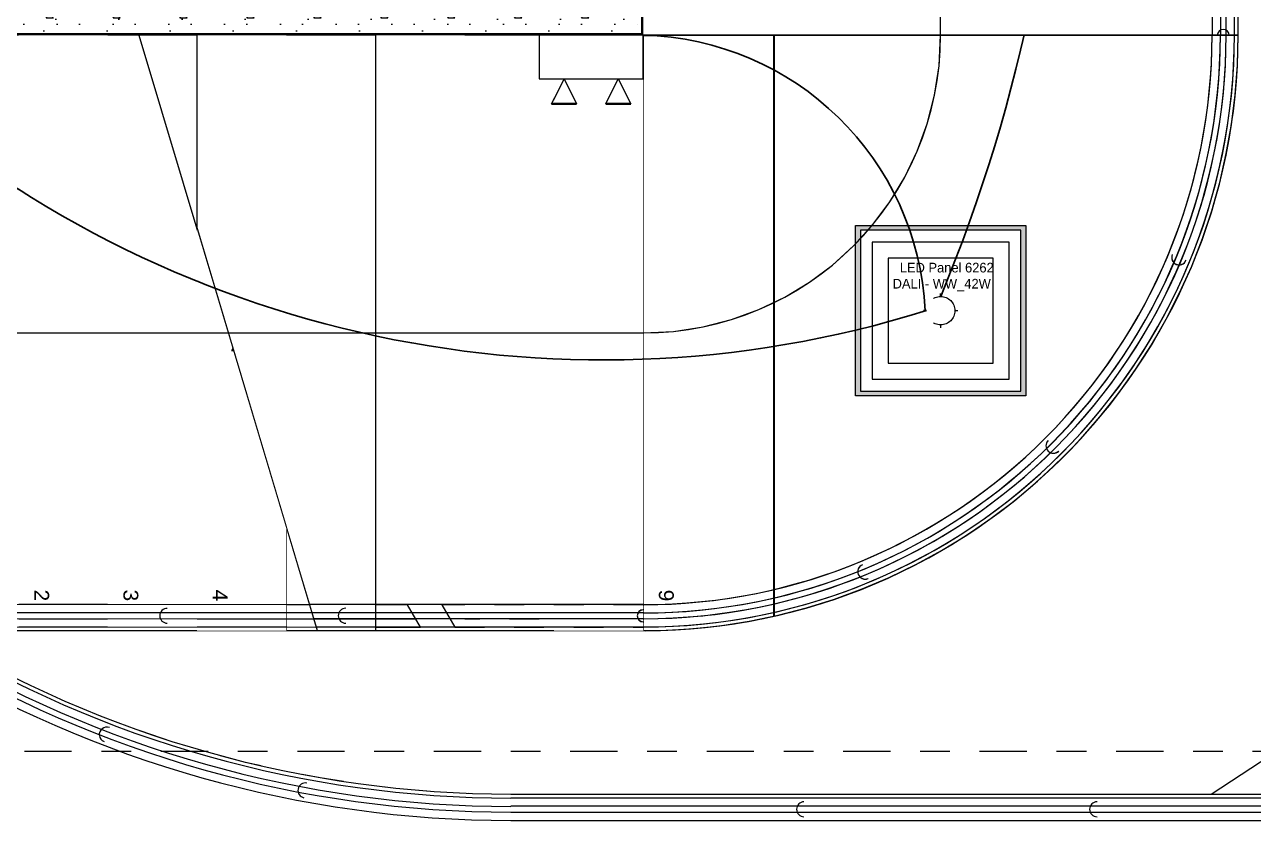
# Model space of a CAD drawing. Header units: inches. Extents: x -38 to 5698, y -33 to 92.
# Drawn here: x 208.89 to 213.021, y 19.713 to 22.386 of the extents above; entities that cross this region are included whole.
import ezdxf
from ezdxf.lldxf.tags import DXFTag

# ---------------------------------------------------------------- set-up
doc = ezdxf.new("R2010")
doc.units = ezdxf.units.IN
doc.header["$MEASUREMENT"] = 0
doc.set_wipeout_variables(frame=1)
for name, pattern in [('ACAD_ISO04W100', [30, 24, -3, 0, -3]), ('DASHED', [0.75, 0.5, -0.25]), ('Punto & Rayas', [0.335139, 0.15875, -0.088194, 0, -0.088194]), ('Raya Pequeña', [0.141111, 0.070556, -0.070556]), ('Rayas', [0.282222, 0.141111, -0.141111]), ('Wipeout_Contour', [1, 0, -1])]:
    doc.linetypes.add(name, pattern=pattern)
for name, color, linetype, lineweight in [('00_IE_Luminarias', 6, 'Continuous', 30), ('ALUMBRADO_PVC', 6, 'PVC1', 30), ('Luminaria', 9, 'Continuous', 9), ('Luminarias', 5, 'Continuous', 20), ('pulsador', 4, 'Continuous', 40)]:
    doc.layers.add(name, color=color, linetype=linetype, lineweight=lineweight)
for name, color, linetype in [('02 _ ARQ _ ZON _ Espacio.3D', 7, 'Continuous'), ('08 _ STR _ EXT _ 07 Losa Aligerada', 7, 'Continuous'), ('08 _ STR _ EXT _ 11 Escaleras', 7, 'Continuous'), ('08 _ STR _ EXT _ 12 Ascensor', 7, 'Continuous'), ('Dibujo 2D - General', 7, 'Continuous'), ('Interior - Escaleras & Barandillas', 7, 'Continuous'), ('Marcador - Secciones', 251, 'Continuous')]:
    doc.layers.add(name, color=color, linetype=linetype)
doc.styles.add('Estilo_Generado_3', font='arial.ttf')
doc.styles.add('{18b73a54-fa43-428c-adcb-c1c7bbdf2c84}', font='Simplex.shx')
tags = doc.linetypes.add('PVC1', pattern='A,1,-0.19772,["PVC",{18b73a54-fa43-428c-adcb-c1c7bbdf2c84},S=0.13,R=0,X=0,Y=-0.061851],-0.507647', length=1.705367).pattern_tags.tags
tags[6] = DXFTag(74, 10)
pattern_1 = [(0, (185.00002, 3e-09), (0, 0.3897114), [0.024375, -0.200625]), (0, (185.11252, 0.19486), (0, 0.3897114), [0.024375, -0.200625]), (60, (185.00002, 3e-09), (-0.3375, 0.1948557), [0.024375, -0.200625]), (60, (185.22502, 3e-09), (-0.3375, 0.1948557), [0.024375, -0.200625]), (120, (185.0244, 3e-09), (0.3375, 0.1948557), [0.024375, -0.200625]), (120, (185.2494, 3e-09), (0.3375, 0.1948557), [0.024375, -0.200625]), (0, (185.00002, 0.0375), (0, 0.075), [0, -0.075, 0, -0.1125]), (45, (185.03752, 0.0375), (-0.05303301, 0.05303301), [0, -0.05625, 0, -0.09375])]

# ---------------------------------------------------------------- blocks, each defined once
blk = doc.blocks.new('*U268')
at = {"layer": 'Luminarias', "linetype": 'DASHED', "lineweight": 0, "ltscale": 0.05}
blk.add_lwpolyline([(0, -0.005), (0, 0.005)], dxfattribs=at)
blk = doc.blocks.new('*U269')
at = {"color": 0, "linetype": 'ByBlock', "lineweight": -2, "transparency": 16777216}
blk.add_blockref('*U268', (0, 0.055), dxfattribs=at)
for p, rotation in [((-0.055, 0), 90), ((0.055, 0), 270), ((0, -0.055), 180)]:
    blk.add_blockref('*U268', p, dxfattribs=dict(at, rotation=rotation))
blk = doc.blocks.new('PANEL CUADRAD 60X60 AD')
at = {"layer": 'Luminarias'}
h = blk.add_hatch(dxfattribs=at)
h.set_pattern_fill('DOTS', color=6, scale=0.0015)
h.set_pattern_definition([(0, (-2127.458864, -786.8599919), (0.001190625, 0.00238125), [0, -0.00238125])])
h.paths.add_polyline_path([(-0.3, 0.3), (-0.3, -0.3), (0.3, -0.3), (0.3, 0.3)])
h.paths.add_polyline_path([(0.283, 0.283), (0.283, -0.283), (-0.283, -0.283), (-0.283, 0.283)], flags=16)
h.paths.add_polyline_path([(0.2415, 0.2415), (0.2415, -0.2415), (-0.2415, -0.2415), (-0.2415, 0.2415)], flags=0)
h.paths.add_polyline_path([(0.1851, 0.1851), (0.1851, -0.1851), (-0.1851, -0.1851), (-0.1851, 0.1851)], flags=0)
h.paths.add_polyline_path([(0.05, 0, -1), (-0.05, 0, -1)], flags=0)
h.paths.add_polyline_path([(-0.1815, 0.0591), (0.2115, 0.0591), (0.2115, 0.1859), (-0.1815, 0.1859)], flags=8)
at = {"layer": 'Luminarias', "color": 6, "lineweight": 0}
for points in [[(-0.3, 0.3), (0.3, 0.3), (0.3, -0.3), (-0.3, -0.3)], [(-0.283, -0.283), (0.283, -0.283), (0.283, 0.283), (-0.283, 0.283)], [(-0.2415, -0.2415), (0.2415, -0.2415), (0.2415, 0.2415), (-0.2415, 0.2415)], [(-0.1851, -0.1851), (0.1851, -0.1851), (0.1851, 0.1851), (-0.1851, 0.1851)]]:
    blk.add_lwpolyline(points, close=True, dxfattribs=at)
at = {"layer": 'Luminarias', "color": 6}
blk.add_lwpolyline([(-0.3, 0.3), (0.3, 0.3), (0.3, -0.3), (-0.3, -0.3)], close=True, dxfattribs=at)
at = {"layer": 'Luminarias', "color": 6, "linetype": 'DASHED', "lineweight": 0, "ltscale": 0.01}
blk.add_circle((0, 0), 0.05, dxfattribs=at)
at = {"color": 6}
blk.add_blockref('*U269', (0, 0), dxfattribs=at)
at = {"layer": 'Luminarias', "color": 6, "insert": (-0.1693, 0.1686), "char_height": 0.034, "width": 0.456812, "attachment_point": 1}
blk.add_mtext('  LED Panel 6262 DALI - WW_42W {\\Ftxt|c0;\\C4;\\P} ', dxfattribs=at)
blk = doc.blocks.new('luz de emergencia')
at = {"color": 5, "lineweight": 40}
for p, q in [((164.1493, 48.9365, -0.0001), (164.2333, 48.9365, -0.0001)), ((164.3313, 48.9365, -0.0001), (164.4153, 48.9365, -0.0001))]:
    blk.add_line(p, q, dxfattribs=at)
at = {"layer": '00_IE_Luminarias', "color": 5, "linetype": 'Continuous', "lineweight": 13}
for p, q in [((164.1913, 49.0205, -0.0001), (164.1493, 48.9365, -0.0001)), ((164.2333, 48.9365, -0.0001), (164.1913, 49.0205, -0.0001)), ((164.3733, 49.0205, -0.0001), (164.3313, 48.9365, -0.0001)), ((164.4153, 48.9365, -0.0001), (164.3733, 49.0205, -0.0001))]:
    blk.add_line(p, q, dxfattribs=at)
at = {"layer": '00_IE_Luminarias', "color": 5, "linetype": 'Continuous', "lineweight": 13, "elevation": -0.0001}
blk.add_lwpolyline([(164.4573, 49.0205), (164.1073, 49.0205), (164.1073, 49.1666), (164.4573, 49.1665)], close=True, dxfattribs=at)

msp = doc.modelspace()

# ---------------------------------------------------------------- linework, layer by layer
at = {"layer": '02 _ ARQ _ ZON _ Espacio.3D', "color": 254, "linetype": 'Continuous', "lineweight": 0, "flags": 128}
msp.add_lwpolyline([(208.07, 22.25), (208.07, 22.7), (208.57, 22.7), (208.57, 24.4), (208.07, 24.4), (208.07, 24.85), (208.57, 24.85), (208.57, 26.75, -0.137976), (210.5251, 27.3), (224.32, 27.3, -1), (224.32, 19.8), (210.5251, 19.8, -0.137981), (208.57, 20.35), (208.57, 22.25)], format="xyb", close=True, dxfattribs=at)
at = {"layer": '08 _ STR _ EXT _ 11 Escaleras', "color": 161, "linetype": 'Continuous', "lineweight": 13}
for p, q in [((210.07, 22.35), (208.57, 22.35)), ((210.97, 22.35), (210.1744, 22.35)), ((210.97, 20.3496), (210.97, 22.35)), ((211.4113, 22.35), (210.97, 22.35)), ((211.4113, 20.3989), (211.4113, 22.35)), ((210.7744, 20.35), (210.9281, 20.35))]:
    msp.add_line(p, q, dxfattribs=at)
at = {"layer": '08 _ STR _ EXT _ 11 Escaleras', "color": 167, "linetype": 'Continuous', "lineweight": 18}
for p, q in [((209.17, 20.35), (209.17, 22.35)), ((209.47, 20.35), (209.47, 22.35)), ((210.7744, 20.35), (210.9281, 20.35))]:
    msp.add_line(p, q, dxfattribs=at)
at = {"layer": '08 _ STR _ EXT _ 11 Escaleras', "color": 161, "linetype": 'ACAD_ISO04W100', "lineweight": 13}
msp.add_line((210.7744, 20.35), (210.9281, 20.35), dxfattribs=at)
at = {"layer": '08 _ STR _ EXT _ 11 Escaleras', "color": 161, "linetype": 'Continuous', "lineweight": 13}
msp.add_arc((210.97, 22.3496), 2, 268.7994, 0.0126, dxfattribs=at)
at = {"layer": 'Interior - Escaleras & Barandillas', "color": 161, "linetype": 'Continuous', "lineweight": 13}
for p, q in [((224.32, 19.7875), (210.5251, 19.7875)), ((224.32, 19.7598), (210.5251, 19.7598)), ((210.5251, 19.7403), (224.32, 19.7403)), ((210.5251, 19.7125), (224.32, 19.7125))]:
    msp.add_line(p, q, dxfattribs=at)
at = {"layer": 'Interior - Escaleras & Barandillas', "color": 161, "linetype": 'Continuous', "lineweight": 13, "flags": 128}
for points in [[(212.7485, 21.6133, 1), (212.7947, 21.5942)], [(212.7486, 21.6132, 1), (212.7948, 21.5941)], [(212.3312, 20.9888, 1), (212.3665, 20.9535)], [(212.3313, 20.9885, 1), (212.3667, 20.9532)], [(211.7067, 20.5715, 1), (211.7258, 20.5253)], [(211.7068, 20.5711, 1), (211.7259, 20.5249)], [(209.1754, 20.0245, 1), (209.1575, 19.9779, 1)], [(209.8388, 19.8379, 1), (209.8297, 19.7887, 1)], [(211.5105, 19.775, 1), (211.5105, 19.725, 1)], [(212.4958, 19.775, 1), (212.4958, 19.725, 1)]]:
    msp.add_lwpolyline(points, format="xyb", dxfattribs=at)
at = {"layer": 'Interior - Escaleras & Barandillas', "color": 161, "linetype": 'Continuous', "lineweight": 13}
for radius in [3.7625, 3.8098, 3.7903, 3.8375]:
    msp.add_arc((210.5251, 23.55), radius, 238.5756, 270, dxfattribs=at)
at = {"layer": 'Marcador - Secciones', "color": 251, "linetype": 'Punto & Rayas', "lineweight": 13}
msp.add_line((207.5136, 19.9456), (213.7833, 19.9456), dxfattribs=at)

# ---------------------------------------------------------------- block references
at = {"layer": 'Luminaria', "xscale": 0.9538673662839494, "yscale": 0.9538673662839494, "zscale": 0.9538673662839494}
msp.add_blockref('PANEL CUADRAD 60X60 AD', (211.97, 21.425), dxfattribs=at)

# ---------------------------------------------------------------- texts
at = {"layer": '08 _ STR _ EXT _ 11 Escaleras', "color": 161, "lineweight": 13, "char_height": 0.05, "attachment_point": 4, "rotation": 270, "style": 'Estilo_Generado_3'}
for s, insert in [('\\A1;{\\pql;\\fArial|b0|i0|c0|p34;5}', (209.8474, 20.4879)), ('\\A1;{\\pql;\\fArial|b0|i0|c0|p34;8}', (210.7474, 20.4879)), ('\\A1;{\\pql;\\fArial|b0|i0|c0|p34;9}', (211.0474, 20.4875))]:
    msp.add_mtext(s, dxfattribs=dict(at, insert=insert))

# ---------------------------------------------------------------- next in the draw order: wipeouts: each hides what was drawn before it
at = {"color": 254, "linetype": 'Wipeout_Contour', "lineweight": 0, "ltscale": 6541.032479}
msp.add_wipeout([(212.97, 24.75), (210.97, 24.75), (210.97, 22.35), (212.97, 22.35)], dxfattribs=at).dxf.layer = '08 _ STR _ EXT _ 11 Escaleras'
at = {"color": 254, "linetype": 'Wipeout_Contour', "lineweight": 0, "ltscale": 4900.225305}
msp.add_wipeout([(210.37, 22.35), (210.1744, 22.35), (210.37, 21.698)], dxfattribs=at).dxf.layer = '08 _ STR _ EXT _ 11 Escaleras'

# ---------------------------------------------------------------- next in the draw order: linework, layer by layer
at = {"layer": '08 _ STR _ EXT _ 11 Escaleras', "color": 161, "linetype": 'Continuous', "lineweight": 13}
msp.add_line((210.97, 26.75), (210.97, 22.35), dxfattribs=at)
at = {"layer": '08 _ STR _ EXT _ 11 Escaleras', "color": 167, "linetype": 'Continuous', "lineweight": 18}
for p, q in [((212.97, 22.35), (210.1744, 22.35)), ((210.37, 21.698), (210.37, 22.35)), ((210.97, 22.35), (210.97, 20.3496))]:
    msp.add_line(p, q, dxfattribs=at)
msp.add_arc((210.97, 22.3496), 2, 268.7994, 0.0126, dxfattribs=at)

# ---------------------------------------------------------------- next in the draw order: wipeouts: each hides what was drawn before it
at = {"color": 254, "linetype": 'Wipeout_Contour', "lineweight": 0, "ltscale": 6540.971627}
msp.add_wipeout([(210.97, 22.35), (212.97, 22.35), (212.97, 22.65), (210.97, 22.65)], dxfattribs=at).dxf.layer = '08 _ STR _ EXT _ 11 Escaleras'
at = {"color": 254, "linetype": 'Wipeout_Contour', "lineweight": 0, "ltscale": 6535.141269}
msp.add_wipeout([(210.37, 22.35), (210.37, 21.698), (210.67, 20.698), (210.67, 22.35)], dxfattribs=at).dxf.layer = '08 _ STR _ EXT _ 11 Escaleras'

# ---------------------------------------------------------------- next in the draw order: hatches: boundary and pattern name
at = {"layer": '08 _ STR _ EXT _ 11 Escaleras', "linetype": 'Continuous', "lineweight": 13}
msp.add_hatch(color=161, dxfattribs=at).paths.add_polyline_path([(210.4744, 21.3125, 1), (210.4744, 21.3875, 1)])
at = {"layer": '08 _ STR _ EXT _ 12 Ascensor', "linetype": 'Continuous', "lineweight": 9}
h = msp.add_hatch(dxfattribs=at)
h.set_pattern_fill('HORMIGÓN_EN_MASA_0002', style=0, pattern_type=2)
h.set_pattern_definition(pattern_1)
h.paths.add_polyline_path([(210.72, 22.6), (208.57, 22.6), (208.57, 22.35), (210.72, 22.35)])
h = msp.add_hatch(dxfattribs=at)
h.set_pattern_fill('HORMIGÓN_EN_MASA_0002', style=0, pattern_type=2)
h.set_pattern_definition(pattern_1)
h.paths.add_polyline_path([(210.72, 22.6), (210.97, 22.35), (210.97, 22.6)])
h = msp.add_hatch(dxfattribs=at)
h.set_pattern_fill('HORMIGÓN_EN_MASA_0002', style=0, pattern_type=2)
h.set_pattern_definition(pattern_1)
h.paths.add_polyline_path([(210.72, 22.35), (210.97, 22.35), (210.72, 22.6)])

# ---------------------------------------------------------------- next in the draw order: linework, layer by layer
at = {"layer": '08 _ STR _ EXT _ 07 Losa Aligerada', "color": 254, "linetype": 'Rayas', "lineweight": 18, "flags": 128}
msp.add_lwpolyline([(210.5251, 19.8, -0.137981), (208.57, 20.35), (208.57, 22.3499), (208.57, 22.6), (208.57, 24.5), (208.57, 24.7499), (208.57, 26.75, -0.137981), (210.5251, 27.3), (224.32, 27.3, -1), (224.32, 19.8)], format="xyb", close=True, dxfattribs=at)
at = {"layer": '08 _ STR _ EXT _ 07 Losa Aligerada', "color": 254, "linetype": 'Continuous', "lineweight": 18, "flags": 128}
msp.add_lwpolyline([(208.57, 20.35), (208.57, 22.3499), (208.57, 22.6), (208.57, 24.5), (208.57, 24.7499), (208.57, 26.75, -0.137981), (210.5251, 27.3), (224.32, 27.3, -1), (224.32, 19.8), (210.5251, 19.8, -0.137981)], format="xyb", close=True, dxfattribs=at)
at = {"layer": '08 _ STR _ EXT _ 11 Escaleras', "color": 167, "linetype": 'Continuous', "lineweight": 18}
for p, q in [((210.97, 26.75), (210.97, 22.35)), ((212.97, 22.35), (212.97, 24.75)), ((210.1744, 22.35), (210.7744, 20.35)), ((210.67, 20.698), (210.67, 22.35)), ((210.4744, 21.35), (210.97, 21.35))]:
    msp.add_line(p, q, dxfattribs=at)
at = {"layer": '08 _ STR _ EXT _ 11 Escaleras', "color": 161, "linetype": 'ACAD_ISO04W100', "lineweight": 13}
for p, q in [((210.97, 26.75), (210.97, 22.35)), ((212.97, 22.35), (212.97, 24.75)), ((210.67, 20.698), (210.67, 22.35)), ((210.97, 22.35), (210.97, 20.3496))]:
    msp.add_line(p, q, dxfattribs=at)
at = {"layer": '08 _ STR _ EXT _ 11 Escaleras', "color": 167, "linetype": 'Continuous', "lineweight": 18, "flags": 128}
msp.add_lwpolyline([(210.4744, 21.3875, 1), (210.4744, 21.3125)], format="xyb", dxfattribs=at)
at = {"layer": '08 _ STR _ EXT _ 11 Escaleras', "color": 161, "linetype": 'ACAD_ISO04W100', "lineweight": 13}
msp.add_arc((210.97, 22.3496), 2, 268.7994, 0.0126, dxfattribs=at)
at = {"layer": '08 _ STR _ EXT _ 11 Escaleras', "color": 167, "linetype": 'Continuous', "lineweight": 18}
msp.add_arc((210.97, 22.35), 1, 270, 0, dxfattribs=at)
at = {"layer": '08 _ STR _ EXT _ 12 Ascensor', "color": 7, "linetype": 'Continuous', "lineweight": 80, "flags": 128}
for points in [[(210.97, 22.35), (210.97, 24.75)], [(208.57, 22.35), (210.97, 22.35)]]:
    msp.add_lwpolyline(points, dxfattribs=at)
at = {"layer": 'ALUMBRADO_PVC', "linetype": 'PVC1', "ltscale": 0.4}
msp.add_arc((206.9806, 23.55), 5.4046, 337.3962, 22.6041, dxfattribs=at)
at = {"layer": 'Dibujo 2D - General', "color": 252, "linetype": 'Continuous', "lineweight": 13}
msp.add_line((224.32, 27.3), (212.8789, 19.8), dxfattribs=at)

# ---------------------------------------------------------------- next in the draw order: wipeouts: each hides what was drawn before it
at = {"color": 254, "linetype": 'Wipeout_Contour', "lineweight": 0, "ltscale": 3314.619291}
msp.add_wipeout([(209.47, 22.35), (209.17, 22.35), (209.17, 20.35), (209.47, 20.35)], dxfattribs=at).dxf.layer = '08 _ STR _ EXT _ 11 Escaleras'
at = {"color": 254, "linetype": 'Wipeout_Contour', "lineweight": 0, "ltscale": 3318.178751}
msp.add_wipeout([(210.37, 21.35), (210.07, 22.35), (210.07, 20.35), (210.37, 20.35)], dxfattribs=at).dxf.layer = '08 _ STR _ EXT _ 11 Escaleras'

# ---------------------------------------------------------------- next in the draw order: linework, layer by layer
at = {"layer": '08 _ STR _ EXT _ 11 Escaleras', "color": 167, "linetype": 'Continuous', "lineweight": 18}
msp.add_line((210.07, 20.35), (210.37, 21.35), dxfattribs=at)

# ---------------------------------------------------------------- next in the draw order: wipeouts: each hides what was drawn before it
at = {"color": 254, "linetype": 'Wipeout_Contour', "lineweight": 0, "ltscale": 2488.491073}
msp.add_wipeout([(210.37, 22.35), (210.1744, 22.35), (210.37, 21.698)], dxfattribs=at).dxf.layer = '08 _ STR _ EXT _ 11 Escaleras'

# ---------------------------------------------------------------- next in the draw order: wipeouts: each hides what was drawn before it
at = {"color": 254, "linetype": 'Wipeout_Contour', "lineweight": 0, "ltscale": 3315.504688}
msp.add_wipeout([(208.57, 22.35), (208.57, 20.35), (210.67, 20.35), (210.07, 22.35)], dxfattribs=at).dxf.layer = '08 _ STR _ EXT _ 11 Escaleras'

# ---------------------------------------------------------------- next in the draw order: linework, layer by layer
at = {"layer": '08 _ STR _ EXT _ 11 Escaleras', "color": 167, "linetype": 'Continuous', "lineweight": 18}
msp.add_line((210.07, 22.35), (208.57, 22.35), dxfattribs=at)
at = {"layer": '08 _ STR _ EXT _ 11 Escaleras', "color": 161, "linetype": 'ACAD_ISO04W100', "lineweight": 13}
msp.add_line((212.97, 22.35), (210.1744, 22.35), dxfattribs=at)
at = {"layer": '08 _ STR _ EXT _ 11 Escaleras', "color": 161, "linetype": 'Continuous', "lineweight": 13}
msp.add_line((208.57, 20.35), (210.67, 20.35), dxfattribs=at)

# ---------------------------------------------------------------- next in the draw order: texts
at = {"layer": '08 _ STR _ EXT _ 11 Escaleras', "color": 161, "lineweight": 13, "char_height": 0.05, "attachment_point": 4, "rotation": 270, "style": 'Estilo_Generado_3'}
for s, insert in [('\\A1;{\\pql;\\fArial|b0|i0|c0|p34;3}', (209.2474, 20.4879)), ('\\A1;{\\pql;\\fArial|b0|i0|c0|p34;6}', (210.1474, 20.4879))]:
    msp.add_mtext(s, dxfattribs=dict(at, insert=insert))

# ---------------------------------------------------------------- next in the draw order: wipeouts: each hides what was drawn before it
at = {"color": 254, "linetype": 'Wipeout_Contour', "lineweight": 0, "ltscale": 3325.334741}
msp.add_wipeout([(210.97, 22.35), (212.97, 22.35), (212.97, 22.65), (210.97, 22.65)], dxfattribs=at).dxf.layer = '08 _ STR _ EXT _ 11 Escaleras'
at = {"color": 254, "linetype": 'Wipeout_Contour', "lineweight": 0, "ltscale": 3313.41969}
msp.add_wipeout([(209.17, 22.35), (208.87, 22.35), (208.87, 20.35), (209.17, 20.35)], dxfattribs=at).dxf.layer = '08 _ STR _ EXT _ 11 Escaleras'
at = {"color": 254, "linetype": 'Wipeout_Contour', "lineweight": 0, "ltscale": 3317.018492}
msp.add_wipeout([(209.77, 22.35), (209.77, 20.35), (210.07, 20.35), (210.07, 22.35)], dxfattribs=at).dxf.layer = '08 _ STR _ EXT _ 11 Escaleras'

# ---------------------------------------------------------------- next in the draw order: linework, layer by layer
at = {"layer": '08 _ STR _ EXT _ 11 Escaleras', "color": 161, "linetype": 'ACAD_ISO04W100', "lineweight": 13}
msp.add_line((211.97, 22.35), (211.97, 24.75), dxfattribs=at)
at = {"layer": '08 _ STR _ EXT _ 11 Escaleras', "color": 167, "linetype": 'Continuous', "lineweight": 18}
for p, q in [((209.77, 22.35), (209.77, 20.35)), ((209.77, 20.698), (209.77, 22.35)), ((210.07, 22.35), (210.07, 20.35)), ((210.97, 20.35), (210.97, 22.35)), ((208.57, 20.35), (210.67, 20.35))]:
    msp.add_line(p, q, dxfattribs=at)
at = {"layer": '08 _ STR _ EXT _ 11 Escaleras', "color": 161, "linetype": 'ACAD_ISO04W100', "lineweight": 13}
msp.add_arc((210.97, 22.35), 1, 270, 0, dxfattribs=at)
at = {"layer": '08 _ STR _ EXT _ 11 Escaleras', "color": 167, "linetype": 'Continuous', "lineweight": 18}
msp.add_arc((210.97, 22.35), 2, 270, 0, dxfattribs=at)

# ---------------------------------------------------------------- next in the draw order: texts
at = {"layer": '08 _ STR _ EXT _ 11 Escaleras', "color": 161, "lineweight": 13, "insert": (208.9479, 20.4879), "char_height": 0.05, "attachment_point": 4, "rotation": 270, "style": 'Estilo_Generado_3'}
msp.add_mtext('\\A1;{\\pql;\\fArial|b0|i0|c0|p34;2}', dxfattribs=at)

# ---------------------------------------------------------------- next in the draw order: wipeouts: each hides what was drawn before it
at = {"color": 254, "linetype": 'Wipeout_Contour', "lineweight": 0, "ltscale": 3325.334741}
msp.add_wipeout([(210.97, 22.65), (210.97, 22.35), (212.97, 22.35), (212.97, 22.65)], dxfattribs=at).dxf.layer = '08 _ STR _ EXT _ 11 Escaleras'
at = {"color": 254, "linetype": 'Wipeout_Contour', "lineweight": 0, "ltscale": 3315.818891}
msp.add_wipeout([(209.77, 22.35), (209.47, 22.35), (209.47, 20.35), (209.77, 20.35)], dxfattribs=at).dxf.layer = '08 _ STR _ EXT _ 11 Escaleras'
at = {"color": 254, "linetype": 'Wipeout_Contour', "lineweight": 0, "ltscale": 2489.848275}
msp.add_wipeout([(210.37, 20.35), (210.67, 20.35), (210.37, 21.35)], dxfattribs=at).dxf.layer = '08 _ STR _ EXT _ 11 Escaleras'

# ---------------------------------------------------------------- next in the draw order: linework, layer by layer
at = {"layer": '08 _ STR _ EXT _ 11 Escaleras', "color": 167, "linetype": 'Continuous', "lineweight": 18}
for p, q in [((210.97, 22.35), (212.97, 22.35)), ((210.37, 20.35), (210.37, 21.35))]:
    msp.add_line(p, q, dxfattribs=at)
at = {"layer": '08 _ STR _ EXT _ 11 Escaleras', "color": 161, "linetype": 'Continuous', "lineweight": 13}
msp.add_line((211.4097, 20.3989), (211.4097, 22.35), dxfattribs=at)
msp.add_arc((210.97, 22.35), 2, 270, 360, dxfattribs=at)

# ---------------------------------------------------------------- next in the draw order: texts
at = {"layer": '08 _ STR _ EXT _ 11 Escaleras', "color": 161, "lineweight": 13, "insert": (209.5479, 20.4879), "char_height": 0.05, "attachment_point": 4, "rotation": 270, "style": 'Estilo_Generado_3'}
msp.add_mtext('\\A1;{\\pql;\\fArial|b0|i0|c0|p34;4}', dxfattribs=at)

# ---------------------------------------------------------------- next in the draw order: wipeouts: each hides what was drawn before it
at = {"color": 254, "linetype": 'Wipeout_Contour', "lineweight": 0, "ltscale": 2485.792051}
msp.add_wipeout([(209.47, 22.35), (209.2744, 22.35), (209.47, 21.698)], dxfattribs=at).dxf.layer = '08 _ STR _ EXT _ 11 Escaleras'

# ---------------------------------------------------------------- next in the draw order: wipeouts: each hides what was drawn before it
at = {"color": 254, "linetype": 'Wipeout_Contour', "lineweight": 0, "ltscale": 3319.476034}
msp.add_wipeout([(210.37, 22.35), (210.37, 21.698), (210.67, 20.698), (210.67, 22.35)], dxfattribs=at).dxf.layer = '08 _ STR _ EXT _ 11 Escaleras'

# ---------------------------------------------------------------- next in the draw order: linework, layer by layer
at = {"layer": '08 _ STR _ EXT _ 11 Escaleras', "color": 167, "linetype": 'Continuous', "lineweight": 18}
for p, q in [((210.07, 22.35), (210.67, 20.35)), ((210.37, 20.35), (210.37, 22.35)), ((210.67, 22.35), (210.67, 20.35)), ((208.57, 21.35), (210.37, 21.35))]:
    msp.add_line(p, q, dxfattribs=at)
at = {"layer": '08 _ STR _ EXT _ 11 Escaleras', "color": 161, "linetype": 'ACAD_ISO04W100', "lineweight": 13}
for p, q in [((210.1744, 22.35), (210.7744, 20.35)), ((210.37, 22.35), (210.37, 21.698)), ((210.4744, 21.35), (210.97, 21.35))]:
    msp.add_line(p, q, dxfattribs=at)

# ---------------------------------------------------------------- next in the draw order: wipeouts: each hides what was drawn before it
at = {"color": 254, "linetype": 'Wipeout_Contour', "lineweight": 0, "ltscale": 4146.354484}
msp.add_wipeout([(209.77, 20.698), (209.8744, 20.35), (210.07, 20.35), (210.07, 22.35), (209.77, 22.35)], dxfattribs=at).dxf.layer = '08 _ STR _ EXT _ 11 Escaleras'
at = {"color": 254, "linetype": 'Wipeout_Contour', "lineweight": 0, "ltscale": 3319.417695}
msp.add_wipeout([(210.37, 22.35), (210.37, 20.35), (210.67, 20.35), (210.67, 22.35)], dxfattribs=at).dxf.layer = '08 _ STR _ EXT _ 11 Escaleras'

# ---------------------------------------------------------------- next in the draw order: linework, layer by layer
at = {"layer": '08 _ STR _ EXT _ 11 Escaleras', "color": 161, "linetype": 'Continuous', "lineweight": 13}
for p, q in [((210.97, 22.35), (209.2744, 22.35)), ((209.8744, 20.35), (210.97, 20.35))]:
    msp.add_line(p, q, dxfattribs=at)
at = {"layer": 'Interior - Escaleras & Barandillas', "color": 161, "linetype": 'Continuous', "lineweight": 13}
msp.add_line((209.8482, 20.4375), (209.8707, 20.3625), dxfattribs=at)

# ---------------------------------------------------------------- next in the draw order: texts
at = {"layer": '08 _ STR _ EXT _ 11 Escaleras', "color": 161, "lineweight": 13, "char_height": 0.05, "style": 'Estilo_Generado_3'}
for s, insert, attachment_point in [('\\A1;{\\pqc;\\pt0,3.55;\\fArial|b0|i0|c0|p34;27C x \\fArial|b0|i0|c0|p34;0.17\\fArial|b0|i0|c0|p34;\\A1{\\H.66x;\\S^  ;}\\fArial|b0|i0|c0|p34;\\fArial|b0|i0|c0|p34;\\fArial|b0|i0|c0|p34;\\fArial|b0|i0|c0|p34;\\A1{\\H.66x;\\S^  ;}\\fArial|b0|i0|c0|p34;\\fArial|b0|i0|c0|p34;\\fArial|b0|i0|c0|p34;\\fArial|b0|i0|c0|p34;\\A1{\\H.66x;\\S^  ;}\\fArial|b0|i0|c0|p34;}', (209.77, 21.3663), 8), ('\\A1;{\\pqc;\\pt0,3.55;\\fArial|b0|i0|c0|p34;26H x \\fArial|b0|i0|c0|p34;0.30\\fArial|b0|i0|c0|p34;\\A1{\\H.66x;\\S^  ;}\\fArial|b0|i0|c0|p34;\\fArial|b0|i0|c0|p34;\\fArial|b0|i0|c0|p34;\\fArial|b0|i0|c0|p34;\\A1{\\H.66x;\\S^  ;}\\fArial|b0|i0|c0|p34;\\fArial|b0|i0|c0|p34;\\fArial|b0|i0|c0|p34;\\fArial|b0|i0|c0|p34;\\A1{\\H.66x;\\S^  ;}\\fArial|b0|i0|c0|p34;}', (209.77, 21.3386), 2)]:
    msp.add_mtext(s, dxfattribs=dict(at, insert=insert, attachment_point=attachment_point))
at = {"layer": '08 _ STR _ EXT _ 11 Escaleras', "color": 161, "lineweight": 13, "insert": (210.4479, 20.4879), "char_height": 0.05, "attachment_point": 4, "rotation": 270, "style": 'Estilo_Generado_3'}
msp.add_mtext('\\A1;{\\pql;\\fArial|b0|i0|c0|p34;7}', dxfattribs=at)

# ---------------------------------------------------------------- next in the draw order: wipeouts: each hides what was drawn before it
at = {"color": 254, "linetype": 'Wipeout_Contour', "lineweight": 0, "ltscale": 3318.07308}
msp.add_wipeout([(209.2744, 22.35), (209.8744, 20.35), (210.97, 20.35), (210.97, 22.35)], dxfattribs=at).dxf.layer = '08 _ STR _ EXT _ 11 Escaleras'

# ---------------------------------------------------------------- next in the draw order: linework, layer by layer
at = {"layer": 'Interior - Escaleras & Barandillas', "color": 161, "linetype": 'Continuous', "lineweight": 13}
msp.add_line((210.1938, 20.4095), (208.57, 20.4098), dxfattribs=at)
at = {"layer": 'Interior - Escaleras & Barandillas', "color": 161, "linetype": 'Raya Pequeña', "lineweight": 13}
msp.add_line((210.3205, 20.3899), (210.97, 20.3898), dxfattribs=at)
at = {"layer": 'Interior - Escaleras & Barandillas', "color": 161, "linetype": 'Continuous', "lineweight": 13, "flags": 128}
for points in [[(209.37, 20.4249, 1), (209.37, 20.3749)], [(209.97, 20.425, 1), (209.97, 20.375)]]:
    msp.add_lwpolyline(points, format="xyb", dxfattribs=at)

# ---------------------------------------------------------------- next in the draw order: wipeouts: each hides what was drawn before it
at = {"color": 254, "linetype": 'Wipeout_Contour', "lineweight": 0, "ltscale": 3325.454396}
msp.add_wipeout([(212.97, 24.75), (210.97, 24.75), (210.97, 22.35), (212.97, 22.35)], dxfattribs=at).dxf.layer = '08 _ STR _ EXT _ 11 Escaleras'

# ---------------------------------------------------------------- next in the draw order: linework, layer by layer
at = {"layer": '08 _ STR _ EXT _ 11 Escaleras', "color": 167, "linetype": 'Continuous', "lineweight": 18}
for p, q in [((211.97, 22.35), (211.97, 24.75)), ((210.97, 22.35), (209.2744, 22.35))]:
    msp.add_line(p, q, dxfattribs=at)
at = {"layer": '08 _ STR _ EXT _ 11 Escaleras', "color": 161, "linetype": 'Continuous', "lineweight": 13}
for p, q in [((212.97, 22.35), (212.97, 24.75)), ((211.4097, 22.35), (210.97, 22.35)), ((210.97, 22.35), (210.97, 20.35)), ((212.97, 22.35), (211.4097, 22.35))]:
    msp.add_line(p, q, dxfattribs=at)
at = {"layer": 'Interior - Escaleras & Barandillas', "color": 161, "linetype": 'Continuous', "lineweight": 13}
for p, q in [((212.8825, 24.75), (212.8825, 22.35)), ((212.9103, 24.75), (212.9103, 22.35)), ((212.9298, 22.35), (212.9298, 24.75)), ((212.9575, 22.35), (212.9575, 24.75))]:
    msp.add_line(p, q, dxfattribs=at)
at = {"layer": 'Interior - Escaleras & Barandillas', "color": 167, "linetype": 'Continuous', "lineweight": 18, "flags": 128}
msp.add_lwpolyline([(212.94, 22.35, 1), (212.9, 22.35, 1)], format="xyb", dxfattribs=at)
msp.add_lwpolyline([(212.94, 22.35, 1), (212.9, 22.35, 1)], format="xyb", dxfattribs=at)

# ---------------------------------------------------------------- next in the draw order: wipeouts: each hides what was drawn before it
at = {"color": 254, "linetype": 'Wipeout_Contour', "lineweight": 0, "ltscale": 3315.877293}
msp.add_wipeout([(209.47, 21.698), (209.77, 20.698), (209.77, 22.35), (209.47, 22.35)], dxfattribs=at).dxf.layer = '08 _ STR _ EXT _ 11 Escaleras'
at = {"color": 254, "linetype": 'Wipeout_Contour', "lineweight": 0, "ltscale": 3318.218094}
msp.add_wipeout([(210.07, 22.35), (210.07, 20.35), (210.37, 20.35), (210.37, 22.35)], dxfattribs=at).dxf.layer = '08 _ STR _ EXT _ 11 Escaleras'

# ---------------------------------------------------------------- next in the draw order: linework, layer by layer
at = {"layer": '08 _ STR _ EXT _ 11 Escaleras', "color": 167, "linetype": 'Continuous', "lineweight": 18}
for p, q in [((209.2744, 22.35), (209.8744, 20.35)), ((209.47, 22.35), (209.47, 21.698)), ((210.07, 22.35), (210.07, 20.35)), ((209.8744, 20.35), (210.97, 20.35))]:
    msp.add_line(p, q, dxfattribs=at)
at = {"layer": 'Interior - Escaleras & Barandillas', "color": 161, "linetype": 'Continuous', "lineweight": 13}
for p, q in [((210.1777, 20.4372), (208.37, 20.4375)), ((210.221, 20.3622), (210.1777, 20.4372)), ((208.57, 20.3903), (210.205, 20.39)), ((208.37, 20.3625), (210.221, 20.3622))]:
    msp.add_line(p, q, dxfattribs=at)
at = {"layer": 'Interior - Escaleras & Barandillas', "color": 161, "linetype": 'Raya Pequeña', "lineweight": 13}
msp.add_line((210.2932, 20.4372), (210.3365, 20.3622), dxfattribs=at)

# ---------------------------------------------------------------- next in the draw order: wipeouts: each hides what was drawn before it
at = {"color": 254, "linetype": 'Wipeout_Contour', "lineweight": 0, "ltscale": 3320.617297}
msp.add_wipeout([(210.67, 22.35), (210.67, 20.35), (210.97, 20.35), (210.97, 22.35)], dxfattribs=at).dxf.layer = '08 _ STR _ EXT _ 11 Escaleras'

# ---------------------------------------------------------------- next in the draw order: linework, layer by layer
at = {"layer": '08 _ STR _ EXT _ 11 Escaleras', "color": 167, "linetype": 'Continuous', "lineweight": 18}
msp.add_line((209.5744, 21.35), (210.97, 21.35), dxfattribs=at)
at = {"layer": 'ALUMBRADO_PVC', "linetype": 'PVC1', "ltscale": 0.4}
for centre, radius, start, end in [((210.9483, 21.38), 0.9702, 2.6566, 88.7204), ((210.8349, 24.9124), 3.653, 226.7871, 287.3181)]:
    msp.add_arc(centre, radius, start, end, dxfattribs=at)
at = {"layer": 'Interior - Escaleras & Barandillas', "color": 161, "linetype": 'Continuous', "lineweight": 13}
for p, q in [((210.97, 20.4375), (209.8482, 20.4375)), ((210.97, 20.4098), (209.8565, 20.4098)), ((209.8623, 20.3903), (210.97, 20.3903)), ((209.8707, 20.3625), (210.97, 20.3625))]:
    msp.add_line(p, q, dxfattribs=at)
at = {"layer": 'Interior - Escaleras & Barandillas', "color": 161, "linetype": 'Raya Pequeña', "lineweight": 13}
for p, q in [((210.97, 20.4371), (210.2932, 20.4372)), ((210.97, 20.4093), (210.3092, 20.4094)), ((210.3365, 20.3622), (210.97, 20.3621))]:
    msp.add_line(p, q, dxfattribs=at)
at = {"layer": 'Interior - Escaleras & Barandillas', "color": 167, "linetype": 'Continuous', "lineweight": 18, "flags": 128}
for points in [[(210.97, 20.42, 1), (210.97, 20.38)], [(210.97, 20.4196, 1), (210.97, 20.3796)]]:
    msp.add_lwpolyline(points, format="xyb", dxfattribs=at)
at = {"layer": 'Interior - Escaleras & Barandillas', "color": 161, "linetype": 'Continuous', "lineweight": 13}
for centre, radius, start, end in [((210.97, 22.35), 1.9875, 270, 0), ((210.97, 22.35), 1.9125, 270, 0), ((210.97, 22.35), 1.9598, 270, 0), ((210.97, 22.35), 1.9403, 270, 0), ((210.97, 22.3496), 1.9875, 270, 0.0127), ((210.97, 22.3496), 1.9125, 270.0002, 0.0129), ((210.97, 22.3496), 1.9403, 270.0002, 0.0127), ((210.97, 22.3496), 1.9598, 270, 0.0127)]:
    msp.add_arc(centre, radius, start, end, dxfattribs=at)

# ---------------------------------------------------------------- next in the draw order: block references
at = {"layer": 'pulsador', "color": 4, "lineweight": 40, "xscale": -1}
msp.add_blockref('luz de emergencia', (375.0773, -26.8166, 0.0001), dxfattribs=at)

doc.saveas('drawing.dxf')
